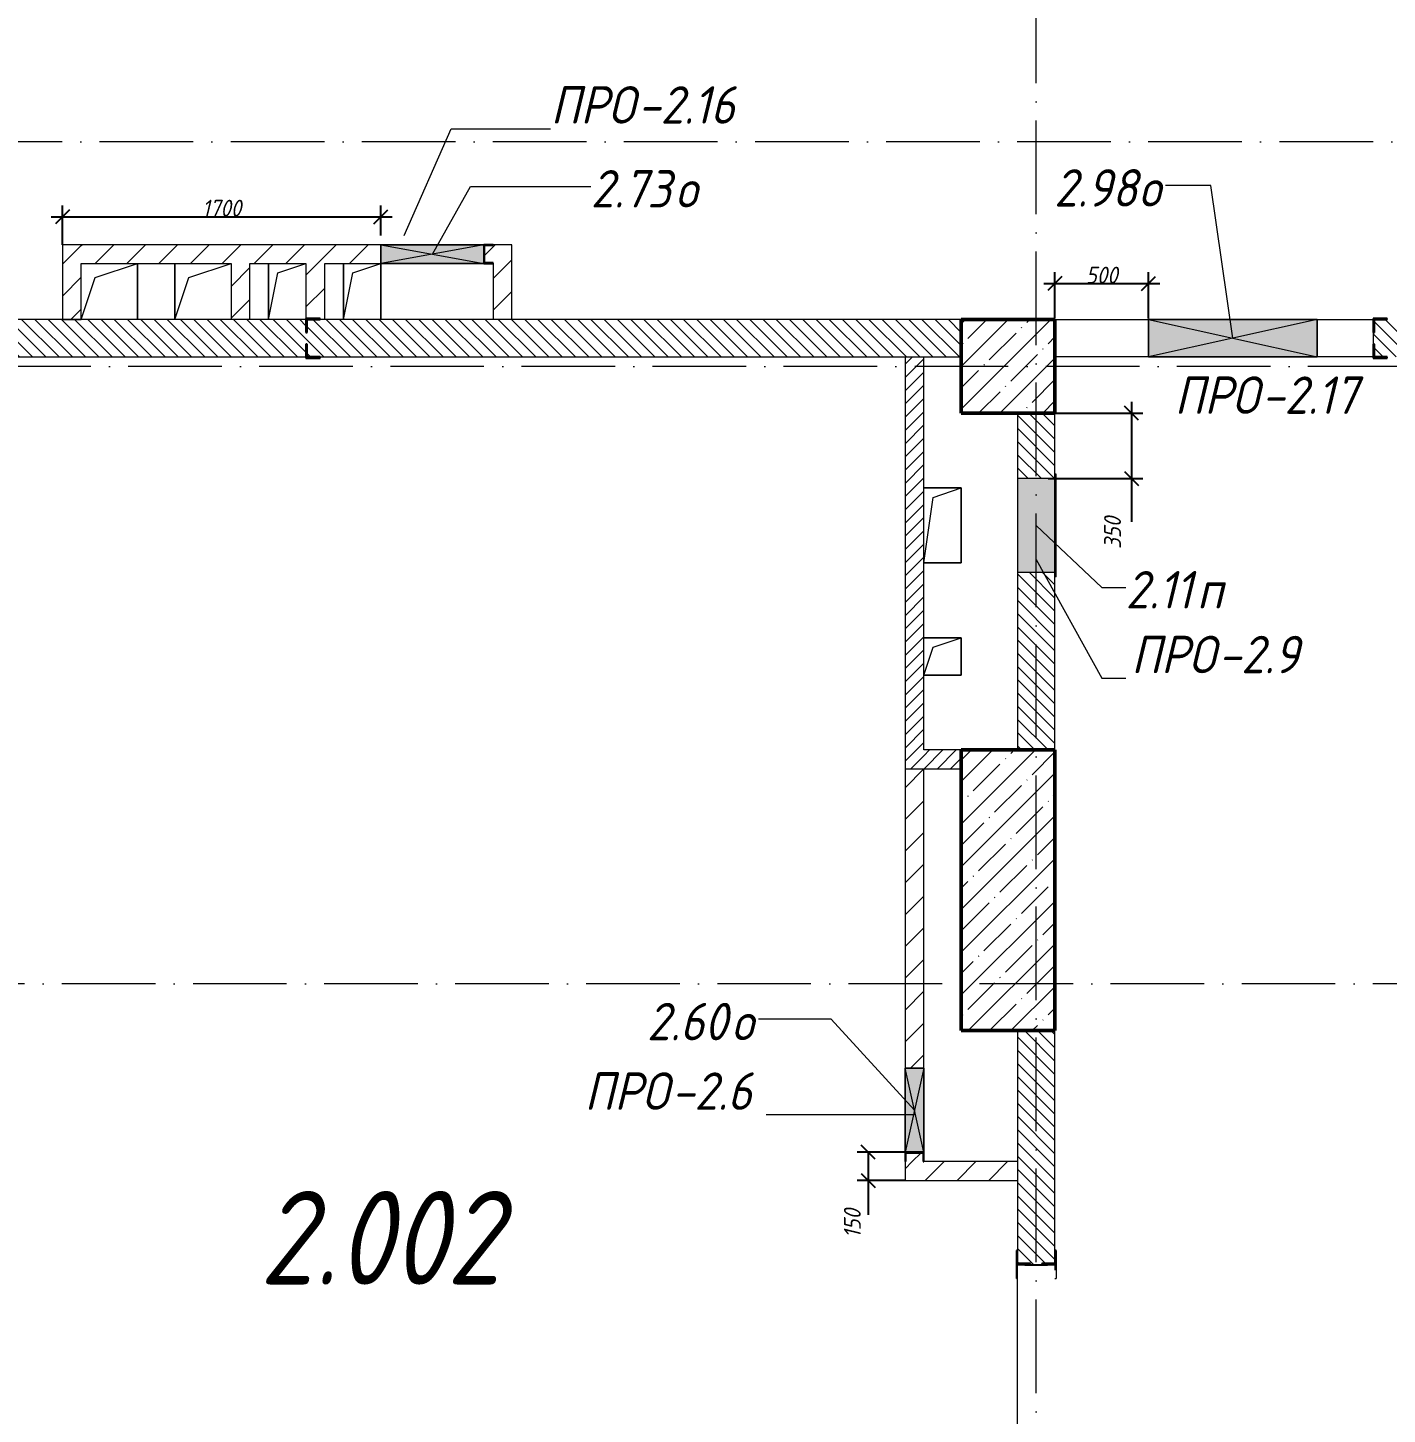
# Model space of a CAD drawing. Header units: millimetres. Extents: x -401725 to 250493, y 305116 to 802890.
# Drawn here: x -15595 to -8334, y 392886 to 400295 of the extents above; entities that cross this region are included whole.
import ezdxf

# ---------------------------------------------------------------- set-up
doc = ezdxf.new("R2010")
doc.units = ezdxf.units.MM
doc.linetypes.add('50_200_ШТРИХ_1Т_ш5_п1_п1_', pattern=[700, 500, -100, 0, -100])
for name, color, linetype, lineweight in [('A-____-____-DIMS', 7, 'Continuous', 9), ('A-DETL-GENF-OTLN', 7, 'Continuous', 9), ('A-FLOR-____-OTLN', 7, 'Continuous', 9), ('A-GENM-____-IDEN', 7, 'Continuous', 9), ('A-GENM-____-MCUT', 7, 'Continuous', 25), ('A-GENM-____-OTLN', 7, 'Continuous', 9), ('A-GENM-____-OTLN-1', 7, 'Continuous', 25), ('A-GLAZ-____-IDEN', 7, 'Continuous', 9), ('A-GLAZ-____-OTLN', 7, 'Continuous', 9), ('A-WALL-____-MCUT', 7, 'Continuous', 13), ('A-WALL-____-MCUT-1', 7, 'Continuous', 9), ('A-WALL-____-PATT-1', 7, 'Continuous', 9), ('A-WALL-FNSH-MCUT-1', 7, 'Continuous', 9), ('I-WALL-____-OTLN', 7, 'Continuous', 9), ('S-COLS-____-MCUT', 7, 'Continuous', 50), ('S-COLS-____-OTLN', 7, 'Continuous', 9), ('S-GRID-____-OTLN-1', 7, '50_200_ШТРИХ_1Т_ш5_п1_п1_', 9), ('Марки помещений', 7, 'Continuous', 9)]:
    doc.layers.add(name, color=color, linetype=linetype, lineweight=lineweight)
doc.layers.add('A-GLAZ-____-OTLN-1', color=7, linetype='Continuous', lineweight=9, true_color=0xc0c0c0)
doc.styles.add('ISOCPEUR_I_11', font='isocpeui.ttf', dxfattribs={"width": 0.9, "height": 200})
doc.styles.add('ISOCPEUR_I_2', font='isocpeui.ttf', dxfattribs={"width": 0.85, "height": 2.3})
doc.styles.add('ISOCPEUR_I_7', font='isocpeui.ttf', dxfattribs={"width": 0.9, "height": 90})
doc.dimstyles.new('ISO-1_8_0_9К_СРЕДНИЙ_Кладочные_1', dxfattribs={"dimscale": 304.8, "dimtxt": 89.638306, "dimasz": 0.246063, "dimexe": 0.19685, "dimexo": 0, "dimgap": 0, "dimtad": 1, "dimdec": 3, "dimrnd": 0.001, "dimdsep": 46, "dimtxsty": 'ISOCPEUR_I_7', "dimblk1": 'OBLIQUE', "dimblk2": 'OBLIQUE', "dimsah": 1, "dimcen": 0.09, "dimdle": 0.19685, "dimazin": 0, "dimtfac": 1, "dimtdec": 4, "dimtix": 1, "dimtmove": 0, "dimatfit": 3, "dimfxl": 1, "dimtvp": 1, "dimtolj": 1, "dimtzin": 0, "dimarcsym": 2})
doc.dimstyles.new('ISO-1_8_0_9К_СРЕДНИЙ_Кладочные_2', dxfattribs={"dimscale": 304.8, "dimtxt": 89.638306, "dimasz": 0.246063, "dimexe": 0.19685, "dimexo": 0, "dimgap": 0, "dimtad": 1, "dimdec": 3, "dimrnd": 0.001, "dimdsep": 46, "dimtxsty": 'ISOCPEUR_I_7', "dimblk1": 'OBLIQUE', "dimblk2": 'OBLIQUE', "dimsah": 1, "dimcen": 0.09, "dimdle": 0.19685, "dimazin": 0, "dimtfac": 1, "dimtdec": 4, "dimtix": 1, "dimtmove": 1, "dimatfit": 3, "dimfxl": 1, "dimtvp": 1, "dimtolj": 1, "dimtzin": 0, "dimarcsym": 2})
pattern_1 = [(135, (-15659.08, 321904.697), (-35.35534, -35.35534), [])]
pattern_2 = [(45, (-15659.08, 321904.697), (-35.35534, 35.35534), [])]
pattern_3 = [(45, (-15659.08, 321904.7), (-84.85281, 84.85281), [])]

# ---------------------------------------------------------------- blocks, each defined once
blk = doc.blocks.new('BSC_Колонна _Прямоугольная - 500х500-V26-АР1_План отверстий 2 этажа в осях 1-64_Ю-ЯЯ')
at = {"layer": 'S-COLS-____-OTLN'}
h = blk.add_hatch(dxfattribs=at)
h.set_pattern_fill('FP_35', color=256, style=0, pattern_type=2)
h.set_pattern_definition([(45, (-5300, -76581.04), (-114.04925, 114.04925), []), (45, (-5185.95, -76581.04), (-114.04925, 114.04925), [201.613, -40.323, 3.353, -36.97])])
h.paths.add_polyline_path([(-250, -250), (250, -250), (250, 250), (-250, 250)], flags=0)
at = {"layer": 'S-COLS-____-MCUT'}
for p, q in [((250, 250), (-250, 250)), ((-250, 250), (-250, -250)), ((250, -250), (250, 250)), ((-250, -250), (250, -250))]:
    blk.add_line(p, q, dxfattribs=at)
blk = doc.blocks.new('BSC_Колонна _Прямоугольная - 500х1500-25984399-АР1_План отверстий 2 этажа в осях 1-64_Ю-ЯЯ')
at = {"layer": 'S-COLS-____-OTLN'}
h = blk.add_hatch(dxfattribs=at)
h.set_pattern_fill('FP_161', color=256, style=0, pattern_type=2)
h.set_pattern_definition([(45, (-5300, -73781.04), (-114.04925, 114.04925), []), (45, (-5185.95, -73781.04), (-114.04925, 114.04925), [201.613, -40.323, 3.353, -36.97])])
h.paths.add_polyline_path([(-250, -750), (250, -750), (250, 750), (-250, 750), (-250, -412.3)], flags=0)
at = {"layer": 'S-COLS-____-MCUT'}
for p, q in [((250, 750), (-250, 750)), ((-250, 750), (-250, -750)), ((250, -750), (250, 750)), ((-250, -750), (250, -750))]:
    blk.add_line(p, q, dxfattribs=at)
blk = doc.blocks.new('Фахверк_СКБ_Уголок - 200_3550-28187522-АР1_План отверстий 2 этажа в осях 1-64_Ю-ЯЯ')
at = {"layer": 'A-GENM-____-MCUT'}
for p, q in [((125, 156), (50, 156)), ((50, 156), (50, 150)), ((50, 150), (119, 150)), ((119, 150), (119, 81)), ((125, 81), (125, 156)), ((119, 81), (125, 81)), ((125, 19), (119, 19)), ((119, 19), (119, -50)), ((125, -56), (125, 19)), ((119, -50), (50, -50)), ((50, -50), (50, -56)), ((50, -56), (125, -56))]:
    blk.add_line(p, q, dxfattribs=at)
blk = doc.blocks.new('Фахверк_СКБ_Уголок - 200_3550_зеркало-28264001-АР1_План отверстий 2 этажа в осях 1-64_Ю-ЯЯ')
at = {"layer": 'A-GENM-____-MCUT'}
for p, q in [((200, 156), (125, 156)), ((125, 156), (125, 81)), ((131, 81), (131, 150)), ((131, 150), (200, 150)), ((200, 150), (200, 156)), ((125, 81), (131, 81)), ((131, 19), (125, 19)), ((125, 19), (125, -56)), ((131, -50), (131, 19)), ((125, -56), (200, -56)), ((200, -50), (131, -50)), ((200, -56), (200, -50))]:
    blk.add_line(p, q, dxfattribs=at)
blk = doc.blocks.new('154_Стойка_СКБ_Уголок - СМ-2480_200-28346303-АР1_План отверстий 2 этажа в осях 1-64_Ю-ЯЯ')
at = {"layer": 'A-GENM-____-MCUT'}
for p, q in [((125, 156), (125, 81)), ((200, 156), (125, 156)), ((131, 81), (131, 150)), ((131, 150), (200, 150)), ((200, 150), (200, 156)), ((125, 81), (131, 81)), ((131, 19), (125, 19)), ((125, 19), (125, -56)), ((131, -50), (131, 19)), ((125, -56), (200, -56)), ((200, -50), (131, -50)), ((200, -56), (200, -50))]:
    blk.add_line(p, q, dxfattribs=at)
blk = doc.blocks.new('Стойка_Влож_Полоса боковая - Полоса-V150-АР1_План отверстий 2 этажа в осях 1-64_Ю-ЯЯ')
at = {"layer": 'A-GENM-____-OTLN'}
for p, q in [((-5, 60), (0, 60)), ((-5, -60), (-5, 60)), ((0, 31), (0, -31)), ((0, -60), (-5, -60))]:
    blk.add_line(p, q, dxfattribs=at)
blk = doc.blocks.new('Стойка_Влож_Уголок_Опорный - Уголок-28213941-АР1_План отверстий 2 этажа в осях 1-64_Ю-ЯЯ')
at = {"layer": 'A-GENM-____-OTLN'}
for p, q in [((-212, -6), (-212, 0)), ((0, 0), (0, -6)), ((-212, -75), (-212, -6)), ((-212, -6), (-206, -6)), ((-6, -6), (0, -6)), ((0, -6), (0, -75)), ((-212, -75), (-206, -75)), ((-6, -75), (0, -75))]:
    blk.add_line(p, q, dxfattribs=at)
blk = doc.blocks.new('АР_Перемычка - АР_Перемычка-28444941-АР1_План отверстий 2 этажа в осях 1-64_Ю-ЯЯ')
at = {"layer": 'A-GENM-____-OTLN'}
blk.add_line((-400, -100), (-392, -100), dxfattribs=at)
blk = doc.blocks.new('AR_Отверстие прямоугольное _в плите_ - AR_Отверстие прямоугольное _в плите_-30458127-АР1_План отверстий 2 этажа в осях 1-64_Ю-ЯЯ')
at = {"layer": 'A-GENM-____-OTLN'}
for p, q in [((100, 100), (-100, 100)), ((-50, 50), (100, 100)), ((100, -100), (100, 100)), ((-100, -100), (-50, 50)), ((-100, -100), (100, -100))]:
    blk.add_line(p, q, dxfattribs=at)
blk = doc.blocks.new('AR_Отверстие прямоугольное _в плите_ - AR_Отверстие прямоугольное _в плите_-30229368-АР1_План отверстий 2 этажа в осях 1-64_Ю-ЯЯ')
at = {"layer": 'A-GENM-____-OTLN'}
for p, q in [((100, 200), (-100, 200)), ((-100, -200), (-50, 150)), ((-50, 150), (100, 200)), ((100, -200), (100, 200)), ((-100, -200), (100, -200))]:
    blk.add_line(p, q, dxfattribs=at)
blk = doc.blocks.new('AR_Отверстие прямоугольное _в плите_ - AR_Отверстие прямоугольное _в плите_-30512088-АР1_План отверстий 2 этажа в осях 1-64_Ю-ЯЯ')
at = {"layer": 'A-GENM-____-OTLN'}
for p, q in [((-100, 150), (-100, -150)), ((-50, 100), (100, 150)), ((-100, -150), (-50, 100))]:
    blk.add_line(p, q, dxfattribs=at)
blk = doc.blocks.new('AR_Отверстие прямоугольное _в плите_ - AR_Отверстие прямоугольное _в плите_-V189-АР1_План отверстий 2 этажа в осях 1-64_Ю-ЯЯ')
at = {"layer": 'A-GENM-____-OTLN'}
for p, q in [((-100, 150), (-100, -150)), ((-50, 100), (100, 150)), ((100, -150), (100, 150)), ((-100, -150), (-50, 100))]:
    blk.add_line(p, q, dxfattribs=at)
blk = doc.blocks.new('AR_Отверстие прямоугольное _в плите_ - AR_Отверстие прямоугольное _в плите_-V190-АР1_План отверстий 2 этажа в осях 1-64_Ю-ЯЯ')
at = {"layer": 'A-GENM-____-OTLN'}
for p, q in [((-150, 150), (-150, -150)), ((-75, 75), (150, 150)), ((-150, -150), (-75, 75))]:
    blk.add_line(p, q, dxfattribs=at)
blk = doc.blocks.new('AR_Отверстие прямоугольное _в плите_ - AR_Отверстие прямоугольное _в плите_-V191-АР1_План отверстий 2 этажа в осях 1-64_Ю-ЯЯ')
at = {"layer": 'A-GENM-____-OTLN'}
for p, q in [((-75, 75), (150, 150)), ((150, -150), (150, 150)), ((-150, -150), (-75, 75))]:
    blk.add_line(p, q, dxfattribs=at)
blk = doc.blocks.new('AR_Отверстие Ниша - Лючок-32401324-АР1_План отверстий 2 этажа в осях 1-64_Ю-ЯЯ')
at = {"layer": 'A-GLAZ-____-OTLN'}
blk.add_hatch(color=256, dxfattribs=at).paths.add_polyline_path([(-250, -100), (250, -100), (250, 100), (-250, 100)], flags=0)
for p, q in [((250, 100), (-250, 100)), ((-250, 100), (-250, -100)), ((250, -100), (250, 100)), ((-250, -100), (250, -100))]:
    blk.add_line(p, q, dxfattribs=at)
blk = doc.blocks.new('Л_Общий_Лючок - Лючок-29683801-АР1_План отверстий 2 этажа в осях 1-64_Ю-ЯЯ')
at = {"layer": 'A-GLAZ-____-OTLN-1'}
blk.add_hatch(color=256, dxfattribs=at).paths.add_polyline_path([(-24, 0), (524, 0), (524, 6), (-24, 6)], flags=0)
at = {"layer": 'A-GLAZ-____-OTLN'}
for p, q in [((524, 6), (-24, 6)), ((-24, 6), (-24, 0)), ((524, 6), (524, 0))]:
    blk.add_line(p, q, dxfattribs=at)
blk = doc.blocks.new('AR_Отверстие прямоугольное _в стене_ - AR_Отверстие прямоугольное _в стене__ОВ-36795660-АР1_План отверстий 2 этажа в осях 1-64_Ю-ЯЯ')
at = {"layer": 'A-GLAZ-____-OTLN'}
blk.add_hatch(color=256, dxfattribs=at).paths.add_polyline_path([(450, -100), (450, 100), (-450, 100), (-450, -100)], flags=0)
at = {"layer": 'A-DETL-GENF-OTLN'}
for p, q in [((-450, -100), (-450, 100)), ((-450, 100), (450, 100)), ((450, 100), (-450, -100)), ((-450, 100), (450, -100)), ((450, 100), (-450, 100)), ((-450, 100), (-450, -100)), ((450, 100), (450, -100)), ((450, -100), (450, 100)), ((450, -100), (-450, -100)), ((-450, -100), (450, -100))]:
    blk.add_line(p, q, dxfattribs=at)
blk = doc.blocks.new('AR_Отверстие прямоугольное _в стене_ - AR_Отверстие прямоугольное _в стене__ОВ-36794636-АР1_План отверстий 2 этажа в осях 1-64_Ю-ЯЯ')
at = {"layer": 'A-GLAZ-____-OTLN'}
blk.add_hatch(color=256, dxfattribs=at).paths.add_polyline_path([(275, -50), (275, 50), (-275, 50), (-275, -50)], flags=0)
at = {"layer": 'A-DETL-GENF-OTLN'}
for p, q in [((-275, -50), (-275, 50)), ((-275, 50), (275, 50)), ((275, 50), (-275, -50)), ((-275, 50), (275, -50)), ((275, 50), (-275, 50)), ((-275, 50), (-275, -50)), ((275, -50), (-275, -50)), ((-275, -50), (275, -50))]:
    blk.add_line(p, q, dxfattribs=at)
blk = doc.blocks.new('AR_Отверстие прямоугольное _в стене_ - AR_Отверстие прямоугольное _в стене__ОВ-36797345-АР1_План отверстий 2 этажа в осях 1-64_Ю-ЯЯ')
at = {"layer": 'A-GLAZ-____-OTLN'}
blk.add_hatch(color=256, dxfattribs=at).paths.add_polyline_path([(225, 50), (-225, 50), (-225, -50), (225, -50), (225, 47)], flags=0)
at = {"layer": 'A-DETL-GENF-OTLN'}
for p, q in [((-225, -50), (-225, 50)), ((-225, 50), (225, 50)), ((225, 50), (-225, -50)), ((-225, 50), (225, -50)), ((225, 50), (-225, 50)), ((-225, 50), (-225, -50)), ((225, -50), (-225, -50)), ((-225, -50), (225, -50))]:
    blk.add_line(p, q, dxfattribs=at)
blk = doc.blocks.new('154_Фахверк_СКБ_Швеллер - Тип_100_3960_зеркало-36793856-АР1_План отверстий 2 этажа в осях 1-64_Ю-ЯЯ')
at = {"layer": 'A-GENM-____-MCUT'}
for p, q in [((175, 50), (125, 50)), ((125, 50), (125, -50)), ((128, 47), (175, 47)), ((128, -47), (128, 47)), ((175, 47), (175, 50)), ((125, -50), (175, -50)), ((175, -47), (128, -47)), ((175, -50), (175, -47))]:
    blk.add_line(p, q, dxfattribs=at)
blk = doc.blocks.new('_Oblique')
at = {"color": 0, "linetype": 'ByBlock', "lineweight": -2}
blk.add_line((-0.5, -0.5), (0.5, 0.5), dxfattribs=at)
blk = doc.blocks.new('*D8966')
at = {"layer": 'A-____-____-DIMS', "color": 0, "lineweight": -2, "transparency": 16777216}
for p, q in [((-9700.2, 398295.7), (-9700.2, 397885.7)), ((-10109.1, 398235.7), (-9640.2, 398235.7)), ((-10145.7, 397885.7), (-9640.2, 397885.7)), ((-9700.2, 397885.7), (-9700.2, 397654.8))]:
    blk.add_line(p, q, dxfattribs=at)
at = {"layer": 'Defpoints', "color": 0, "transparency": 16777216}
for p in [(-10109.1, 398235.7), (-10145.7, 397885.7), (-9700.2, 397885.7)]:
    blk.add_point(p, dxfattribs=at)
at = {"layer": 'A-____-____-DIMS', "color": 0, "lineweight": -2, "transparency": 16777216, "xscale": 75, "yscale": 75, "zscale": 75}
for p, rotation in [((-9700.2, 398235.7), 90), ((-9700.2, 397885.7), 270)]:
    blk.add_blockref('_Oblique', p, dxfattribs=dict(at, rotation=rotation))
at = {"layer": 'A-____-____-DIMS', "color": 0, "transparency": 16777216, "insert": (-9846.3, 397510), "char_height": 90, "width": 409.578, "attachment_point": 1, "rotation": 90, "line_spacing_factor": 1.149209, "style": 'ISOCPEUR_I_7'}
blk.add_mtext('\\A1;350', dxfattribs=at)
blk = doc.blocks.new('*D8914')
at = {"layer": 'A-____-____-DIMS', "color": 0, "lineweight": -2, "transparency": 16777216}
for p, q in [((-10169.1, 398928.2), (-9549.1, 398928.2)), ((-10109.1, 398741.7), (-10109.1, 398988.2)), ((-9609.1, 398741.7), (-9609.1, 398988.2))]:
    blk.add_line(p, q, dxfattribs=at)
at = {"layer": 'Defpoints', "color": 0, "transparency": 16777216}
for p in [(-9609.1, 398928.2), (-10109.1, 398741.7), (-9609.1, 398741.7)]:
    blk.add_point(p, dxfattribs=at)
at = {"layer": 'A-____-____-DIMS', "color": 0, "lineweight": -2, "transparency": 16777216, "xscale": 75, "yscale": 75, "zscale": 75, "rotation": 180}
blk.add_blockref('_Oblique', (-10109.1, 398928.2), dxfattribs=at)
at = {"layer": 'A-____-____-DIMS', "color": 0, "lineweight": -2, "transparency": 16777216, "xscale": 75, "yscale": 75, "zscale": 75}
blk.add_blockref('_Oblique', (-9609.1, 398928.2), dxfattribs=at)
at = {"layer": 'A-____-____-DIMS', "color": 0, "transparency": 16777216, "insert": (-9859.1, 398973.2), "char_height": 90, "width": 409.578, "attachment_point": 5, "style": 'ISOCPEUR_I_7'}
blk.add_mtext('\\A1;500', dxfattribs=at)
blk = doc.blocks.new('*D8931')
at = {"layer": 'A-____-____-DIMS', "color": 0, "lineweight": -2, "transparency": 16777216}
for p, q in [((-15409.1, 399135.7), (-15409.1, 399345.4)), ((-13709.1, 399185.7), (-13709.1, 399345.4)), ((-15469.1, 399285.4), (-13649.1, 399285.4))]:
    blk.add_line(p, q, dxfattribs=at)
at = {"layer": 'Defpoints', "color": 0, "transparency": 16777216}
for p in [(-13709.1, 399285.4), (-13709.1, 399185.7), (-15409.1, 399135.7)]:
    blk.add_point(p, dxfattribs=at)
at = {"layer": 'A-____-____-DIMS', "color": 0, "lineweight": -2, "transparency": 16777216, "xscale": 75, "yscale": 75, "zscale": 75, "rotation": 180}
blk.add_blockref('_Oblique', (-15409.1, 399285.4), dxfattribs=at)
at = {"layer": 'A-____-____-DIMS', "color": 0, "lineweight": -2, "transparency": 16777216, "xscale": 75, "yscale": 75, "zscale": 75}
blk.add_blockref('_Oblique', (-13709.1, 399285.4), dxfattribs=at)
at = {"layer": 'A-____-____-DIMS', "color": 0, "transparency": 16777216, "insert": (-14559.1, 399331), "char_height": 90, "width": 504.733, "attachment_point": 5, "style": 'ISOCPEUR_I_7'}
blk.add_mtext('\\A1;1700', dxfattribs=at)
blk = doc.blocks.new('*D8932')
at = {"layer": 'A-____-____-DIMS', "color": 0, "lineweight": -2, "transparency": 16777216}
for p, q in [((-10872.2, 394285.7), (-11165.8, 394285.7)), ((-11105.8, 394285.7), (-11105.8, 394075.7)), ((-10909.1, 394135.7), (-11165.8, 394135.7)), ((-11105.8, 394135.7), (-11105.8, 393951.8))]:
    blk.add_line(p, q, dxfattribs=at)
at = {"layer": 'Defpoints', "color": 0, "transparency": 16777216}
for p in [(-11105.8, 394285.7), (-10872.2, 394285.7), (-10909.1, 394135.7)]:
    blk.add_point(p, dxfattribs=at)
at = {"layer": 'A-____-____-DIMS', "color": 0, "lineweight": -2, "transparency": 16777216, "xscale": 75, "yscale": 75, "zscale": 75}
for p, rotation in [((-11105.8, 394285.7), 90), ((-11105.8, 394135.7), 270)]:
    blk.add_blockref('_Oblique', p, dxfattribs=dict(at, rotation=rotation))
at = {"layer": 'A-____-____-DIMS', "color": 0, "transparency": 16777216, "insert": (-11235.9, 393827.7), "char_height": 90, "width": 368.207, "attachment_point": 1, "rotation": 90, "line_spacing_factor": 1.149209, "style": 'ISOCPEUR_I_7'}
blk.add_mtext('\\A1;150', dxfattribs=at)

msp = doc.modelspace()

# ---------------------------------------------------------------- hatches: boundary and pattern name
at = {"layer": 'A-WALL-____-PATT-1'}
h = msp.add_hatch(dxfattribs=at)
h.set_pattern_fill('FP_4', color=256, style=0, pattern_type=2)
h.set_pattern_definition(pattern_3)
h.paths.add_polyline_path([(-15309.0813, 398735.7392), (-15309.0813, 399135.7392), (-15409.0813, 399135.7392), (-15409.0813, 398735.7392)], flags=0)
h = msp.add_hatch(dxfattribs=at)
h.set_pattern_fill('FP_4', color=256, style=0, pattern_type=2)
h.set_pattern_definition(pattern_3)
h.paths.add_polyline_path([(-14009.0813, 399035.7392), (-13709.0813, 399035.7392), (-13709.0813, 399135.7392), (-15309.0813, 399135.7392), (-15309.0813, 399035.7392), (-14109.0813, 399035.7392)], flags=0)
h.paths.add_polyline_path([(-13156.0813, 399038.7392), (-13109.0813, 399038.7392), (-13109.0813, 399132.7392), (-13156.0813, 399132.7392), (-13156.0813, 399130.5169)], flags=0)
h = msp.add_hatch(dxfattribs=at)
h.set_pattern_fill('FP_4', color=256, style=0, pattern_type=2)
h.set_pattern_definition(pattern_3)
h.paths.add_polyline_path([(-13109.0813, 398735.7392), (-13009.0813, 398735.7392), (-13009.0813, 399135.7392), (-13109.0813, 399135.7392), (-13109.0813, 399035.7392)], flags=0)
h = msp.add_hatch(dxfattribs=at)
h.set_pattern_fill('FP_4', color=256, style=0, pattern_type=2)
h.set_pattern_definition(pattern_3)
h.paths.add_polyline_path([(-14409.0813, 398735.7392), (-14409.0813, 399035.7392), (-14509.0813, 399035.7392), (-14509.0813, 398735.7392)], flags=0)
h = msp.add_hatch(dxfattribs=at)
h.set_pattern_fill('FP_4', color=256, style=0, pattern_type=2)
h.set_pattern_definition(pattern_3)
h.paths.add_polyline_path([(-14034.0813, 398735.7392), (-14009.0813, 398735.7392), (-14009.0813, 399035.7392), (-14109.0813, 399035.7392), (-14109.0813, 398741.7392), (-14034.0813, 398741.7392)], flags=0)
h = msp.add_hatch(dxfattribs=at)
h.set_pattern_fill('FP_6', color=256, style=0, pattern_type=2)
h.set_pattern_definition(pattern_1)
h.paths.add_polyline_path([(-10609.0813, 398535.7392), (-10609.0813, 398735.7392), (-14103.0813, 398735.7392), (-14103.0813, 398666.7392), (-14109.0813, 398666.7392), (-14109.0813, 398735.7392), (-17609.0813, 398735.7392), (-17609.0813, 398535.7392), (-14109.0813, 398535.7392), (-14109.0813, 398604.7392), (-14103.0813, 398604.7392), (-14103.0813, 398535.7392), (-12139.2611, 398535.7392)], flags=0)
h = msp.add_hatch(dxfattribs=at)
h.set_pattern_fill('FP_6', color=256, style=0, pattern_type=2)
h.set_pattern_definition(pattern_1)
h.paths.add_polyline_path([(-8265.0813, 398535.7392), (-8265.0813, 398610.7392), (-8259.0813, 398610.7392), (-8259.0813, 398735.7392), (-8403.0813, 398735.7392), (-8403.0813, 398666.7392), (-8409.0813, 398666.7392), (-8409.0813, 398604.7392), (-8403.0813, 398604.7392), (-8403.0813, 398535.7392), (-8334.0813, 398535.7392)], flags=0)
h = msp.add_hatch(dxfattribs=at)
h.set_pattern_fill('FP_5', color=256, style=0, pattern_type=2)
h.set_pattern_definition(pattern_2)
h.paths.add_polyline_path([(-10809.0813, 396335.7392), (-10809.0813, 398535.7392), (-10909.0813, 398535.7392), (-10909.0813, 396335.7392)], flags=0)
h = msp.add_hatch(dxfattribs=at)
h.set_pattern_fill('FP_6', color=256, style=0, pattern_type=2)
h.set_pattern_definition(pattern_1)
h.paths.add_polyline_path([(-10309.0813, 396435.7392), (-10109.0813, 396435.7392), (-10109.0813, 397385.7392), (-10309.0813, 397385.7392)], flags=0)
h.paths.add_polyline_path([(-10309.0813, 397885.7392), (-10109.0813, 397885.7392), (-10109.0813, 398235.7392), (-10309.0813, 398235.7392)], flags=0)
h = msp.add_hatch(dxfattribs=at)
h.set_pattern_fill('FP_5', color=256, style=0, pattern_type=2)
h.set_pattern_definition(pattern_2)
h.paths.add_polyline_path([(-10609.0813, 396335.7392), (-10609.0813, 396435.7392), (-10809.0813, 396435.7392), (-10809.0813, 396335.7392)], flags=0)
h = msp.add_hatch(dxfattribs=at)
h.set_pattern_fill('FP_4', color=256, style=0, pattern_type=2)
h.set_pattern_definition(pattern_3)
h.paths.add_polyline_path([(-10812.0813, 394235.7392), (-10812.0813, 394282.7392), (-10906.0813, 394282.7392), (-10906.0813, 394235.7392), (-10859.0813, 394235.7392)], flags=0)
h.paths.add_polyline_path([(-10809.0813, 394735.7392), (-10809.0813, 396335.7392), (-10909.0813, 396335.7392), (-10909.0813, 394735.7392)], flags=0)
h = msp.add_hatch(dxfattribs=at)
h.set_pattern_fill('FP_6', color=256, style=0, pattern_type=2)
h.set_pattern_definition(pattern_1)
h.paths.add_polyline_path([(-10109.0813, 389585.7392), (-10109.0813, 389779.7392), (-10178.0813, 389779.7392), (-10178.0813, 389785.7392), (-10240.0813, 389785.7392), (-10240.0813, 389779.7392), (-10309.0813, 389779.7392), (-10309.0813, 389585.7392), (-10115.0813, 389585.7392)], flags=0)
h.paths.add_polyline_path([(-10240.0813, 391485.7392), (-10178.0813, 391485.7392), (-10178.0813, 391491.7392), (-10109.0813, 391491.7392), (-10109.0813, 391879.7392), (-10178.0813, 391879.7392), (-10178.0813, 391885.7392), (-10240.0813, 391885.7392), (-10240.0813, 391879.7392), (-10309.0813, 391879.7392), (-10309.0813, 391491.7392), (-10240.0813, 391491.7392)], flags=0)
h.paths.add_polyline_path([(-10178.0813, 393685.7392), (-10178.0813, 393691.7392), (-10109.0813, 393691.7392), (-10109.0813, 394935.7392), (-10309.0813, 394935.7392), (-10309.0813, 393691.7392), (-10240.0813, 393691.7392), (-10240.0813, 393685.7392)], flags=0)
h = msp.add_hatch(dxfattribs=at)
h.set_pattern_fill('FP_4', color=256, style=0, pattern_type=2)
h.set_pattern_definition(pattern_3)
h.paths.add_polyline_path([(-10809.0813, 394135.7392), (-10309.0813, 394135.7392), (-10309.0813, 394235.7392), (-10909.0813, 394235.7392), (-10909.0813, 394135.7392), (-10812.0813, 394135.7392)], flags=0)

# ---------------------------------------------------------------- linework, layer by layer
at = {"layer": 'A-FLOR-____-OTLN'}
for p, q in [((-15009.0813, 399035.7392), (-15009.0813, 398735.7392)), ((-14809.0813, 398735.7392), (-14809.0813, 399035.7392)), ((-14309.0813, 398735.7392), (-14309.0813, 399035.7392)), ((-13909.0813, 398735.7392), (-13909.0813, 399035.7392)), ((-13709.0813, 399035.7392), (-13709.0813, 398735.7392)), ((-10809.0813, 397835.7392), (-10609.0813, 397835.7392)), ((-10609.0813, 397835.7392), (-10609.0813, 397435.7392)), ((-10609.0813, 397435.7392), (-10809.0813, 397435.7392)), ((-10809.0813, 397035.7392), (-10609.0813, 397035.7392)), ((-10609.0813, 397035.7392), (-10609.0813, 396835.7392)), ((-10609.0813, 396835.7392), (-10809.0813, 396835.7392))]:
    msp.add_line(p, q, dxfattribs=at)
at = {"layer": 'A-GENM-____-IDEN'}
for p, q in [((-13584.0813, 399185.7392), (-13334.1564, 399755.5804)), ((-13334.1564, 399755.5804), (-12802.2039, 399755.5804)), ((-10209.0813, 397454.3837), (-9858.4721, 396818.6758)), ((-9858.4721, 396818.6758), (-9731.0655, 396818.6758)), ((-10859.0813, 394485.5175), (-11650.7333, 394485.5175))]:
    msp.add_line(p, q, dxfattribs=at)
at = {"layer": 'A-GLAZ-____-IDEN'}
for p, q in [((-13434.0813, 399085.7392), (-13230.188, 399446.9901)), ((-13230.188, 399446.9901), (-12588.0033, 399446.9901)), ((-9276.6353, 399451.8882), (-9517.6541, 399451.8882)), ((-9159.0813, 398635.7392), (-9276.6353, 399451.8882)), ((-10209.0813, 397635.7392), (-9858.4721, 397304.3872)), ((-9858.4721, 397304.3872), (-9731.0655, 397304.3872)), ((-11303.2565, 394996.6642), (-11692.4788, 394996.6642)), ((-10859.0813, 394510.7392), (-11303.2565, 394996.6642))]:
    msp.add_line(p, q, dxfattribs=at)
at = {"layer": 'A-WALL-____-MCUT'}
for p, q in [((-14109.0813, 398735.7392), (-17609.0813, 398735.7392)), ((-10609.0813, 398735.7392), (-14034.0813, 398735.7392)), ((-8409.0813, 398666.7392), (-8409.0813, 398604.7392)), ((-17609.0813, 398535.7392), (-14109.0813, 398535.7392)), ((-14034.0813, 398535.7392), (-10609.0813, 398535.7392)), ((-10309.0813, 398235.7392), (-10309.0813, 397885.7392)), ((-10109.0813, 397885.7392), (-10109.0813, 398235.7392)), ((-10309.0813, 397385.7392), (-10309.0813, 396435.7392)), ((-10109.0813, 396435.7392), (-10109.0813, 397385.7392)), ((-10309.0813, 394935.7392), (-10309.0813, 393760.7392)), ((-10109.0813, 393760.7392), (-10109.0813, 394935.7392))]:
    msp.add_line(p, q, dxfattribs=at)
at = {"layer": 'A-WALL-____-MCUT-1'}
msp.add_line((-10909.0813, 396335.7392), (-10809.0813, 396335.7392), dxfattribs=at)
at = {"layer": 'A-WALL-FNSH-MCUT-1'}
for p, q in [((-15409.0813, 399135.7392), (-15409.0813, 398735.7392)), ((-13709.0813, 399135.7392), (-15409.0813, 399135.7392)), ((-13009.0813, 399135.7392), (-13109.0813, 399135.7392)), ((-13009.0813, 398735.7392), (-13009.0813, 399135.7392)), ((-15309.0813, 398735.7392), (-15309.0813, 399035.7392)), ((-15309.0813, 399035.7392), (-14509.0813, 399035.7392)), ((-14509.0813, 399035.7392), (-14509.0813, 398735.7392)), ((-14409.0813, 399035.7392), (-14109.0813, 399035.7392)), ((-14409.0813, 398735.7392), (-14409.0813, 399035.7392)), ((-14109.0813, 399035.7392), (-14109.0813, 398741.7392)), ((-14009.0813, 399035.7392), (-13709.0813, 399035.7392)), ((-14009.0813, 398735.7392), (-14009.0813, 399035.7392)), ((-13109.0813, 399035.7392), (-13109.0813, 398735.7392)), ((-15409.0813, 398735.7392), (-15309.0813, 398735.7392)), ((-10909.0813, 398535.7392), (-10909.0813, 394735.7392)), ((-10809.0813, 396435.7392), (-10809.0813, 398535.7392)), ((-10609.0813, 396435.7392), (-10809.0813, 396435.7392)), ((-10809.0813, 396335.7392), (-10609.0813, 396335.7392)), ((-10809.0813, 394735.7392), (-10809.0813, 396335.7392)), ((-10909.0813, 394235.7392), (-10909.0813, 394135.7392)), ((-10309.0813, 394235.7392), (-10809.0813, 394235.7392)), ((-10909.0813, 394135.7392), (-10309.0813, 394135.7392))]:
    msp.add_line(p, q, dxfattribs=at)
at = {"layer": 'I-WALL-____-OTLN'}
for p, q in [((-10109.0813, 398735.7392), (-9609.0813, 398735.7392)), ((-8709.0813, 398735.7392), (-8409.0813, 398735.7392)), ((-9609.0813, 398535.7392), (-10109.0813, 398535.7392)), ((-8409.0813, 398535.7392), (-8709.0813, 398535.7392)), ((-10309.0813, 391885.7392), (-10309.0813, 393685.7392)), ((-10109.0813, 393685.7392), (-10109.0813, 393655.7392))]:
    msp.add_line(p, q, dxfattribs=at)
at = {"layer": 'S-GRID-____-OTLN-1'}
for p, q in [((-10209.0813, 374796.285), (-10209.0813, 412797.5486)), ((31495.5165, 399685.7392), (-20327.8515, 399685.7392)), ((16945.9187, 398485.7392), (-20327.8515, 398485.7392)), ((8890.9187, 395185.7392), (-20327.8515, 395185.7392))]:
    msp.add_line(p, q, dxfattribs=at)

# ---------------------------------------------------------------- block references
at = {"layer": 'A-GENM-____-OTLN'}
for name, p in [('AR_Отверстие прямоугольное _в плите_ - AR_Отверстие прямоугольное _в плите_-V191-АР1_План отверстий 2 этажа в осях 1-64_Ю-ЯЯ', (-15159.0813, 398885.7392)), ('AR_Отверстие прямоугольное _в плите_ - AR_Отверстие прямоугольное _в плите_-V190-АР1_План отверстий 2 этажа в осях 1-64_Ю-ЯЯ', (-14659.0813, 398885.7392)), ('AR_Отверстие прямоугольное _в плите_ - AR_Отверстие прямоугольное _в плите_-30512088-АР1_План отверстий 2 этажа в осях 1-64_Ю-ЯЯ', (-14209.0813, 398885.7392)), ('AR_Отверстие прямоугольное _в плите_ - AR_Отверстие прямоугольное _в плите_-V189-АР1_План отверстий 2 этажа в осях 1-64_Ю-ЯЯ', (-13809.0813, 398885.7392)), ('AR_Отверстие прямоугольное _в плите_ - AR_Отверстие прямоугольное _в плите_-30229368-АР1_План отверстий 2 этажа в осях 1-64_Ю-ЯЯ', (-10709.0813, 397635.7392)), ('AR_Отверстие прямоугольное _в плите_ - AR_Отверстие прямоугольное _в плите_-30458127-АР1_План отверстий 2 этажа в осях 1-64_Ю-ЯЯ', (-10709.0813, 396935.7392)), ('Стойка_Влож_Уголок_Опорный - Уголок-28213941-АР1_План отверстий 2 этажа в осях 1-64_Ю-ЯЯ', (-10103.0813, 393685.7392))]:
    msp.add_blockref(name, p, dxfattribs=at)
for name, rotation in [('АР_Перемычка - АР_Перемычка-28444941-АР1_План отверстий 2 этажа в осях 1-64_Ю-ЯЯ', 269.9999999999999), ('Стойка_Влож_Полоса боковая - Полоса-V150-АР1_План отверстий 2 этажа в осях 1-64_Ю-ЯЯ', 89.99999999999993)]:
    msp.add_blockref(name, (-10209.0813, 393685.7392), dxfattribs=dict(at, rotation=rotation))
at = {"layer": 'A-GENM-____-OTLN-1'}
for name, p in [('154_Фахверк_СКБ_Швеллер - Тип_100_3960_зеркало-36793856-АР1_План отверстий 2 этажа в осях 1-64_Ю-ЯЯ', (-13284.0813, 399085.7392)), ('Фахверк_СКБ_Уголок - 200_3550_зеркало-28264001-АР1_План отверстий 2 этажа в осях 1-64_Ю-ЯЯ', (-8534.0813, 398585.7392))]:
    msp.add_blockref(name, p, dxfattribs=at)
for name, p, rotation in [('Фахверк_СКБ_Уголок - 200_3550-28187522-АР1_План отверстий 2 этажа в осях 1-64_Ю-ЯЯ', (-13984.0813, 398685.7392), 180), ('154_Фахверк_СКБ_Швеллер - Тип_100_3960_зеркало-36793856-АР1_План отверстий 2 этажа в осях 1-64_Ю-ЯЯ', (-10859.0813, 394410.7392), 269.9999999999999), ('154_Стойка_СКБ_Уголок - СМ-2480_200-28346303-АР1_План отверстий 2 этажа в осях 1-64_Ю-ЯЯ', (-10159.0813, 393560.7392), 89.99999999999991)]:
    msp.add_blockref(name, p, dxfattribs=dict(at, rotation=rotation))
at = {"layer": 'A-GLAZ-____-OTLN'}
for name, p in [('AR_Отверстие прямоугольное _в стене_ - AR_Отверстие прямоугольное _в стене__ОВ-36794636-АР1_План отверстий 2 этажа в осях 1-64_Ю-ЯЯ', (-13434.0813, 399085.7392)), ('AR_Отверстие прямоугольное _в стене_ - AR_Отверстие прямоугольное _в стене__ОВ-36795660-АР1_План отверстий 2 этажа в осях 1-64_Ю-ЯЯ', (-9159.0813, 398635.7392))]:
    msp.add_blockref(name, p, dxfattribs=at)
for name, p, rotation in [('Л_Общий_Лючок - Лючок-29683801-АР1_План отверстий 2 этажа в осях 1-64_Ю-ЯЯ', (-10109.0813, 397885.7392), 269.9999999999999), ('AR_Отверстие Ниша - Лючок-32401324-АР1_План отверстий 2 этажа в осях 1-64_Ю-ЯЯ', (-10209.0813, 397635.7392), 89.99999999999991), ('AR_Отверстие прямоугольное _в стене_ - AR_Отверстие прямоугольное _в стене__ОВ-36797345-АР1_План отверстий 2 этажа в осях 1-64_Ю-ЯЯ', (-10859.0813, 394510.7392), 269.9999999999999)]:
    msp.add_blockref(name, p, dxfattribs=dict(at, rotation=rotation))
at = {"layer": 'S-COLS-____-OTLN'}
for name, p in [('BSC_Колонна _Прямоугольная - 500х500-V26-АР1_План отверстий 2 этажа в осях 1-64_Ю-ЯЯ', (-10359.0813, 398485.7392)), ('BSC_Колонна _Прямоугольная - 500х1500-25984399-АР1_План отверстий 2 этажа в осях 1-64_Ю-ЯЯ', (-10359.0813, 395685.7392))]:
    msp.add_blockref(name, p, dxfattribs=at)

# ---------------------------------------------------------------- texts
at = {"layer": 'A-GENM-____-IDEN', "char_height": 200, "attachment_point": 1, "style": 'ISOCPEUR_I_11'}
for s, insert, width in [('ПРО', (-12802.2039, 399982.6966), 562.784625), ('-2.16', (-12337.8602, 399982.6966), 663.79725), ('ПРО', (-9469.953, 398431.8586), 562.784625), ('-2.17', (-9005.6093, 398431.8586), 663.79725), ('ПРО', (-9701.4721, 397045.7919), 562.784625), ('-2.9', (-9237.1284, 397045.7919), 548.35425), ('ПРО', (-12621.14, 394712.6336), 562.784625), ('-2.6', (-12156.7962, 394712.6336), 548.35425)]:
    msp.add_mtext(s, dxfattribs=dict(at, insert=insert, width=width))
at = {"layer": 'A-GLAZ-____-IDEN', "char_height": 200, "attachment_point": 1, "style": 'ISOCPEUR_I_11'}
for s, insert, width in [('2.73', (-12588.0033, 399534.6047), 548.35425), ('2.98', (-10113.1087, 399539.5028), 548.35425), ('\\fISOCPEUR|b0|i1|c204|p34|;\\W.9;о', (-12135.5658, 399534.6047), 158.734125), ('\\fISOCPEUR|b0|i1|c204|p34|;\\W.9;о', (-9660.6712, 399539.5028), 158.734125), ('2.11', (-9731.0655, 397392.0018), 461.772), ('\\fISOCPEUR|b0|i1|c204|p34|;\\W.9;п', (-9350.0655, 397392.0018), 158.734125), ('2.60', (-12287.9333, 395084.2787), 548.35425), ('\\fISOCPEUR|b0|i1|c204|p34|;\\W.9;о', (-11835.4958, 395084.2787), 158.734125)]:
    msp.add_mtext(s, dxfattribs=dict(at, insert=insert, width=width))
at = {"layer": 'Марки помещений', "insert": (-14356.9795, 394078.994), "char_height": 500, "width": 785.65375, "attachment_point": 1, "style": 'ISOCPEUR_I_2'}
msp.add_mtext('2.002', dxfattribs=at)

# ---------------------------------------------------------------- dimensions: what is measured, and where the dimension line sits
at = {"layer": 'A-____-____-DIMS'}
for base, p1, p2, override, picture, middle in [((-13709.0813, 399285.4246), (-15409.0813, 399135.7392), (-13709.0813, 399185.7392), {"dimpost": '<>', "dimfxl": 1700.735135}, '*D8931', (-14559.0813, 399331.0041)), ((-9609.0813, 398928.2329), (-10109.0813, 398741.7392), (-9609.0813, 398741.7392), {"dimpost": '<>', "dimfxl": 500}, '*D8914', (-9859.0813, 398973.2329))]:
    dim = msp.add_linear_dim(base=base, p1=p1, p2=p2, dimstyle='ISO-1_8_0_9К_СРЕДНИЙ_Кладочные_2', override=override, dxfattribs=at)
    dim.commit()
    dim.dimension.update_dxf_attribs({"geometry": picture, "text_midpoint": middle})
for base, p1, p2, override, picture, middle in [((-9700.2351, 397885.7392), (-10109.0813, 398235.7392), (-10145.6815, 397885.7392), {"dimpost": '<>', "dimfxl": 351.908472}, '*D8966', (-9786.267, 397654.7722)), ((-11105.7831, 394285.7392), (-10909.0813, 394135.7392), (-10872.1827, 394285.7392), {"dimpost": '<>', "dimfxl": 154.471713}, '*D8932', (-11175.9217, 393951.7645))]:
    dim = msp.add_linear_dim(base=base, p1=p1, p2=p2, angle=90, dimstyle='ISO-1_8_0_9К_СРЕДНИЙ_Кладочные_1', override=override, dxfattribs=at)
    dim.commit()
    dim.dimension.update_dxf_attribs({"geometry": picture, "text_midpoint": middle, "dimtype": 160, "text_rotation": 90})

doc.saveas('drawing.dxf')
